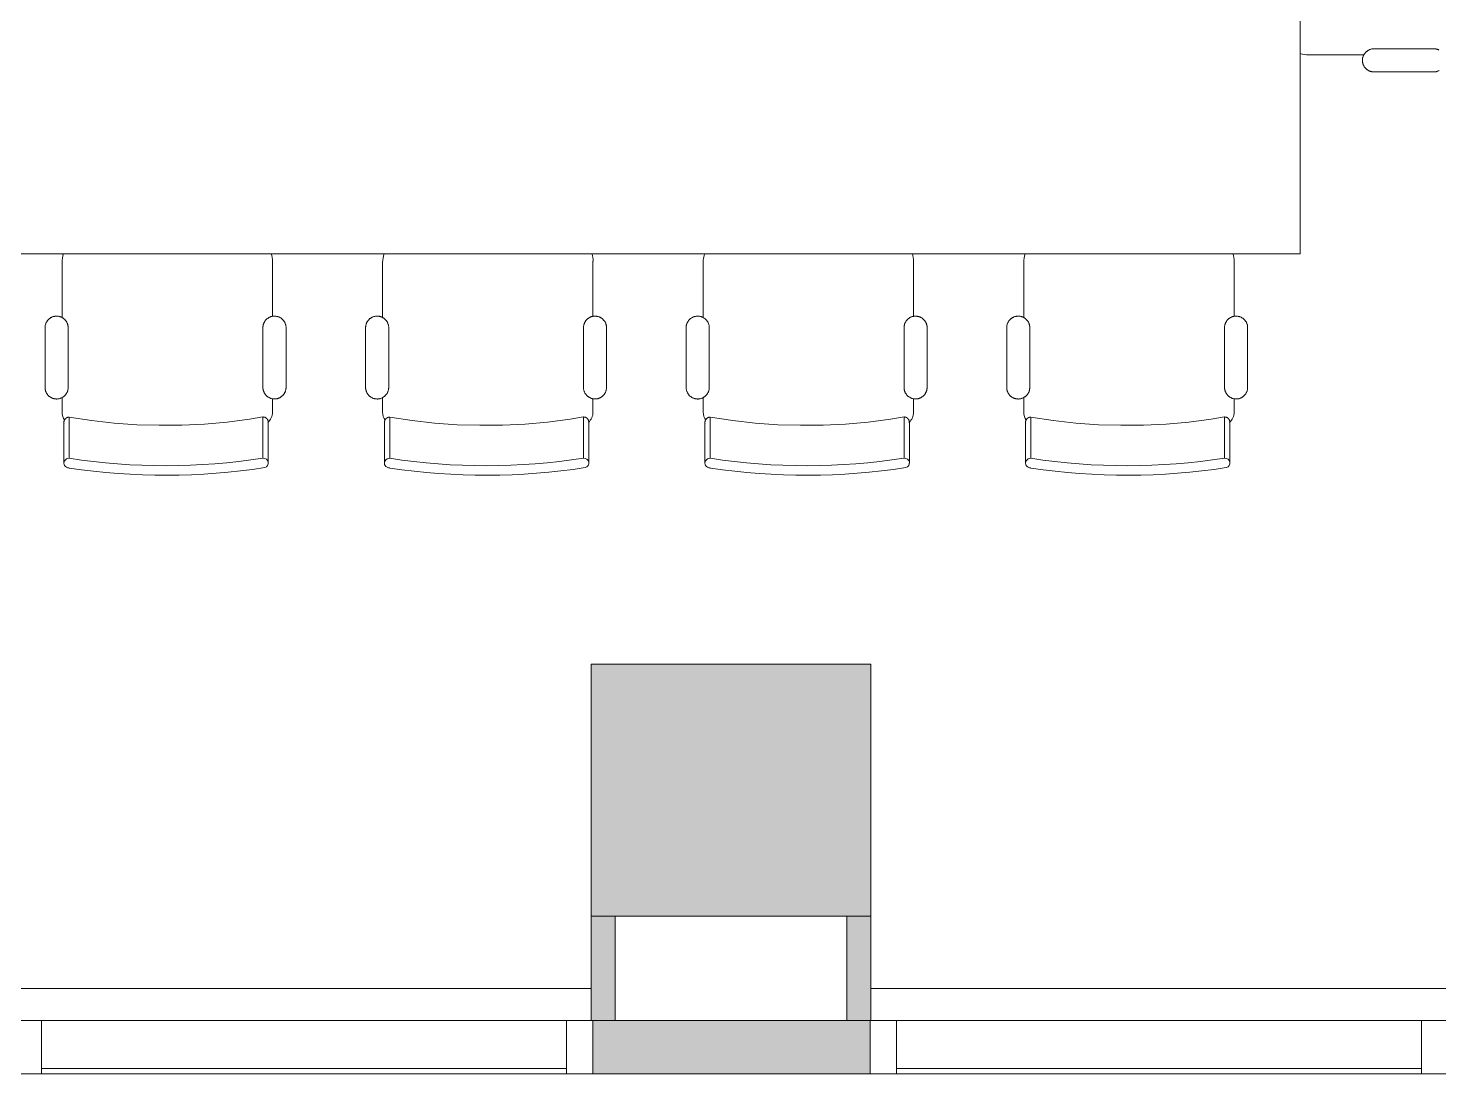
# Model space of a CAD drawing. Header units: inches. Extents: x 1 to 4333, y -575 to 1753.
# Drawn here: x 2158.6 to 2290.9, y 111.3 to 209.4 of the extents above; entities that cross this region are included whole.
import ezdxf

# ---------------------------------------------------------------- set-up
doc = ezdxf.new("R2010")
doc.units = ezdxf.units.IN
doc.header["$MEASUREMENT"] = 0
for name, color, linetype, lineweight in [('820 1st St NE_04_Clean_dwg', 8, 'Continuous', 9), ('I-FURN', 30, 'Continuous', 9), ('IRF-COLUMN', 250, 'Continuous', 9), ('IRF-COLUMN-HATCH', 250, 'Continuous', 9), ('IRF-WALL-FULL-HT', 250, 'Continuous', 9), ('IRF-WALL-FULL-HT-HATCH', 250, 'Continuous', 9), ('IRF-WINDOW', 250, 'Continuous', 9)]:
    doc.layers.add(name, color=color, linetype=linetype, lineweight=lineweight)

# ---------------------------------------------------------------- blocks, each defined once
blk = doc.blocks.new('Conf Table - Rect - Seats 16 - 18 x 4-6 - 3D - Typical-1555111-New Construction - Tel_Data_Elec Plan')
at = {"layer": 'I-FURN'}
for p, q in [((-100.91, 46.18), (-100.91, 42.32)), ((-82.74, 42.33), (-82.74, 46.19)), ((-70.83, 46.18), (-70.83, 42.32)), ((-52.65, 42.33), (-52.65, 46.19)), ((-40.74, 46.18), (-40.74, 42.32)), ((-22.57, 42.33), (-22.57, 46.19)), ((-10.66, 46.18), (-10.66, 42.32)), ((7.51, 42.33), (7.51, 46.19)), ((-101.81, 41.86), (-101.81, 40.6)), ((-82.07, 40.49), (-82.07, 41.86)), ((-71.73, 41.86), (-71.73, 40.6)), ((-51.98, 40.49), (-51.98, 41.86)), ((-41.64, 41.86), (-41.64, 40.6)), ((-21.9, 40.49), (-21.9, 41.86)), ((-11.56, 41.86), (-11.56, 40.6)), ((8.18, 40.49), (8.18, 41.86)), ((-103.08, 39.54), (-103.08, 33.93)), ((-100.91, 33.93), (-100.91, 39.54)), ((-82.63, 39.54), (-82.63, 33.93)), ((-80.47, 33.93), (-80.47, 39.54)), ((-73, 39.54), (-73, 33.93)), ((-70.83, 33.93), (-70.83, 39.54)), ((-52.55, 39.54), (-52.55, 33.93)), ((-50.38, 33.93), (-50.38, 39.54)), ((-42.91, 39.54), (-42.91, 33.93)), ((-40.75, 33.93), (-40.75, 39.54)), ((-22.47, 39.54), (-22.47, 33.93)), ((-20.3, 33.93), (-20.3, 39.54)), ((-12.83, 39.54), (-12.83, 33.93)), ((-10.67, 33.93), (-10.67, 39.54)), ((7.61, 39.54), (7.61, 33.93)), ((9.78, 33.93), (9.78, 39.54)), ((-101.81, 32.87), (-101.81, 27.7)), ((-82.07, 27.81), (-82.07, 32.99)), ((-71.73, 32.87), (-71.73, 27.7)), ((-51.98, 27.81), (-51.98, 32.99)), ((-41.64, 32.87), (-41.64, 27.7)), ((-21.9, 27.81), (-21.9, 32.99)), ((-11.56, 32.87), (-11.56, 27.7)), ((8.18, 27.81), (8.18, 32.99)), ((108, 27), (-108, 27)), ((-108, 27), (-108, -27)), ((-108, -27), (-108, 27)), ((-108, 27), (108, 27)), ((-114.93, 9.92), (-120.54, 9.92)), ((-108.81, 8.32), (-113.99, 8.32)), ((-120.54, 7.75), (-114.93, 7.75))]:
    blk.add_line(p, q, dxfattribs=at)
at = {"layer": 'I-FURN', "flags": 128}
for points in [[(-101.42, 46.64), (-101.42, 46), (-101.42, 45.42), (-101.42, 44.9), (-101.42, 44.43), (-101.42, 44.02), (-101.42, 43.67), (-101.42, 43.38), (-101.42, 43.15), (-101.42, 42.98), (-101.42, 42.87), (-101.42, 42.82), (-101.42, 42.82)], [(-82.23, 42.84), (-82.23, 42.87), (-82.23, 42.96), (-82.23, 43.11), (-82.23, 43.32), (-82.23, 43.59), (-82.23, 43.93), (-82.23, 44.32), (-82.23, 44.76), (-82.23, 45.27), (-82.23, 45.83), (-82.23, 46.45), (-82.23, 46.65)], [(-71.33, 46.64), (-71.33, 46), (-71.33, 45.42), (-71.33, 44.9), (-71.33, 44.43), (-71.33, 44.02), (-71.33, 43.67), (-71.33, 43.38), (-71.33, 43.15), (-71.33, 42.98), (-71.33, 42.87), (-71.33, 42.82), (-71.33, 42.82)], [(-52.15, 42.84), (-52.15, 42.87), (-52.15, 42.96), (-52.15, 43.11), (-52.15, 43.32), (-52.15, 43.59), (-52.15, 43.93), (-52.15, 44.32), (-52.15, 44.76), (-52.15, 45.27), (-52.15, 45.83), (-52.15, 46.45), (-52.15, 46.65)], [(-41.25, 46.64), (-41.25, 46), (-41.25, 45.42), (-41.25, 44.9), (-41.25, 44.43), (-41.25, 44.02), (-41.25, 43.67), (-41.25, 43.38), (-41.25, 43.15), (-41.25, 42.98), (-41.25, 42.87), (-41.25, 42.82), (-41.25, 42.82)], [(-22.06, 42.84), (-22.06, 42.87), (-22.06, 42.96), (-22.06, 43.11), (-22.06, 43.32), (-22.06, 43.59), (-22.06, 43.93), (-22.06, 44.32), (-22.06, 44.76), (-22.06, 45.27), (-22.06, 45.83), (-22.06, 46.45), (-22.06, 46.65)], [(-11.17, 46.64), (-11.17, 46), (-11.17, 45.42), (-11.17, 44.9), (-11.17, 44.43), (-11.17, 44.02), (-11.17, 43.67), (-11.17, 43.38), (-11.17, 43.15), (-11.17, 42.98), (-11.17, 42.87), (-11.17, 42.82), (-11.17, 42.82)], [(8.02, 42.84), (8.02, 42.87), (8.02, 42.96), (8.02, 43.11), (8.02, 43.32), (8.02, 43.59), (8.02, 43.93), (8.02, 44.32), (8.02, 44.76), (8.02, 45.27), (8.02, 45.83), (8.02, 46.45), (8.02, 46.65)], [(-101.42, 42.82), (-101.42, 42.85), (-101.42, 42.94), (-101.42, 43.02)], [(-100.91, 42.31), (-100.93, 42.31), (-100.95, 42.32), (-100.97, 42.32), (-100.99, 42.32), (-101.01, 42.32), (-101.03, 42.33), (-101.05, 42.33), (-101.07, 42.34), (-101.09, 42.35), (-101.11, 42.35), (-101.12, 42.36), (-101.14, 42.37), (-101.16, 42.38), (-101.18, 42.39), (-101.19, 42.4), (-101.21, 42.42), (-101.23, 42.43), (-101.24, 42.44), (-101.26, 42.45), (-101.27, 42.47), (-101.29, 42.48), (-101.3, 42.5), (-101.31, 42.51), (-101.32, 42.53), (-101.34, 42.55), (-101.35, 42.57), (-101.36, 42.58), (-101.36, 42.6), (-101.37, 42.62), (-101.38, 42.64), (-101.39, 42.66), (-101.39, 42.68), (-101.4, 42.7), (-101.4, 42.72), (-101.41, 42.74), (-101.41, 42.76), (-101.41, 42.78), (-101.41, 42.8), (-101.42, 42.82), (-101.42, 42.82)], [(-82.74, 42.33), (-84.84, 42.65), (-86.95, 42.89), (-89.07, 43.04), (-91.19, 43.1), (-93.31, 43.08), (-95.43, 42.98), (-97.55, 42.79), (-99.65, 42.52), (-100.91, 42.31)], [(-82.23, 42.84), (-82.23, 42.82), (-82.23, 42.8), (-82.23, 42.78), (-82.24, 42.76), (-82.24, 42.74), (-82.24, 42.72), (-82.25, 42.7), (-82.26, 42.68), (-82.26, 42.66), (-82.27, 42.64), (-82.28, 42.62), (-82.29, 42.6), (-82.3, 42.59), (-82.31, 42.57), (-82.32, 42.55), (-82.33, 42.54), (-82.34, 42.52), (-82.36, 42.5), (-82.37, 42.49), (-82.38, 42.48), (-82.4, 42.46), (-82.41, 42.45), (-82.43, 42.44), (-82.45, 42.42), (-82.46, 42.41), (-82.48, 42.4), (-82.5, 42.39), (-82.52, 42.38), (-82.54, 42.37), (-82.55, 42.37), (-82.57, 42.36), (-82.59, 42.35), (-82.61, 42.35), (-82.63, 42.34), (-82.65, 42.34), (-82.67, 42.34), (-82.69, 42.33), (-82.71, 42.33), (-82.73, 42.33), (-82.74, 42.33)], [(-82.23, 43.04), (-82.23, 42.91), (-82.23, 42.85), (-82.23, 42.84)], [(-71.33, 42.82), (-71.33, 42.85), (-71.33, 42.94), (-71.33, 43.02)], [(-70.83, 42.31), (-70.85, 42.31), (-70.87, 42.32), (-70.89, 42.32), (-70.91, 42.32), (-70.93, 42.32), (-70.95, 42.33), (-70.97, 42.33), (-70.98, 42.34), (-71, 42.35), (-71.02, 42.35), (-71.04, 42.36), (-71.06, 42.37), (-71.08, 42.38), (-71.09, 42.39), (-71.11, 42.4), (-71.13, 42.42), (-71.14, 42.43), (-71.16, 42.44), (-71.17, 42.45), (-71.19, 42.47), (-71.2, 42.48), (-71.22, 42.5), (-71.23, 42.51), (-71.24, 42.53), (-71.25, 42.55), (-71.26, 42.57), (-71.27, 42.58), (-71.28, 42.6), (-71.29, 42.62), (-71.3, 42.64), (-71.31, 42.66), (-71.31, 42.68), (-71.32, 42.7), (-71.32, 42.72), (-71.33, 42.74), (-71.33, 42.76), (-71.33, 42.78), (-71.33, 42.8), (-71.33, 42.82), (-71.33, 42.82)], [(-52.65, 42.33), (-54.75, 42.65), (-56.86, 42.89), (-58.98, 43.04), (-61.11, 43.1), (-63.23, 43.08), (-65.35, 42.98), (-67.47, 42.79), (-69.57, 42.52), (-70.83, 42.31)], [(-52.15, 42.84), (-52.15, 42.82), (-52.15, 42.8), (-52.15, 42.78), (-52.15, 42.76), (-52.16, 42.74), (-52.16, 42.72), (-52.17, 42.7), (-52.17, 42.68), (-52.18, 42.66), (-52.19, 42.64), (-52.2, 42.62), (-52.2, 42.6), (-52.21, 42.59), (-52.23, 42.57), (-52.24, 42.55), (-52.25, 42.54), (-52.26, 42.52), (-52.27, 42.5), (-52.29, 42.49), (-52.3, 42.48), (-52.32, 42.46), (-52.33, 42.45), (-52.35, 42.44), (-52.36, 42.42), (-52.38, 42.41), (-52.4, 42.4), (-52.42, 42.39), (-52.43, 42.38), (-52.45, 42.37), (-52.47, 42.37), (-52.49, 42.36), (-52.51, 42.35), (-52.53, 42.35), (-52.55, 42.34), (-52.57, 42.34), (-52.59, 42.34), (-52.61, 42.33), (-52.63, 42.33), (-52.65, 42.33), (-52.65, 42.33)], [(-52.15, 43.04), (-52.15, 42.91), (-52.15, 42.85), (-52.15, 42.84)], [(-41.25, 42.82), (-41.25, 42.85), (-41.25, 42.94), (-41.25, 43.02)], [(-40.74, 42.31), (-40.76, 42.31), (-40.78, 42.32), (-40.8, 42.32), (-40.82, 42.32), (-40.84, 42.32), (-40.86, 42.33), (-40.88, 42.33), (-40.9, 42.34), (-40.92, 42.35), (-40.94, 42.35), (-40.96, 42.36), (-40.98, 42.37), (-40.99, 42.38), (-41.01, 42.39), (-41.03, 42.4), (-41.05, 42.42), (-41.06, 42.43), (-41.08, 42.44), (-41.09, 42.45), (-41.11, 42.47), (-41.12, 42.48), (-41.13, 42.5), (-41.15, 42.51), (-41.16, 42.53), (-41.17, 42.55), (-41.18, 42.57), (-41.19, 42.58), (-41.2, 42.6), (-41.21, 42.62), (-41.22, 42.64), (-41.22, 42.66), (-41.23, 42.68), (-41.23, 42.7), (-41.24, 42.72), (-41.24, 42.74), (-41.25, 42.76), (-41.25, 42.78), (-41.25, 42.8), (-41.25, 42.82), (-41.25, 42.82)], [(-22.57, 42.33), (-24.67, 42.65), (-26.78, 42.89), (-28.9, 43.04), (-31.02, 43.1), (-33.15, 43.08), (-35.27, 42.98), (-37.38, 42.79), (-39.49, 42.52), (-40.74, 42.31)], [(-22.06, 42.84), (-22.07, 42.82), (-22.07, 42.8), (-22.07, 42.78), (-22.07, 42.76), (-22.07, 42.74), (-22.08, 42.72), (-22.08, 42.7), (-22.09, 42.68), (-22.1, 42.66), (-22.1, 42.64), (-22.11, 42.62), (-22.12, 42.6), (-22.13, 42.59), (-22.14, 42.57), (-22.15, 42.55), (-22.17, 42.54), (-22.18, 42.52), (-22.19, 42.5), (-22.2, 42.49), (-22.22, 42.48), (-22.23, 42.46), (-22.25, 42.45), (-22.26, 42.44), (-22.28, 42.42), (-22.3, 42.41), (-22.32, 42.4), (-22.33, 42.39), (-22.35, 42.38), (-22.37, 42.37), (-22.39, 42.37), (-22.41, 42.36), (-22.43, 42.35), (-22.45, 42.35), (-22.47, 42.34), (-22.49, 42.34), (-22.51, 42.34), (-22.53, 42.33), (-22.55, 42.33), (-22.57, 42.33), (-22.57, 42.33)], [(-22.06, 43.04), (-22.06, 42.91), (-22.06, 42.85), (-22.06, 42.84)], [(-11.17, 42.82), (-11.17, 42.85), (-11.17, 42.94), (-11.17, 43.02)], [(-10.66, 42.31), (-10.68, 42.31), (-10.7, 42.32), (-10.72, 42.32), (-10.74, 42.32), (-10.76, 42.32), (-10.78, 42.33), (-10.8, 42.33), (-10.82, 42.34), (-10.84, 42.35), (-10.86, 42.35), (-10.88, 42.36), (-10.89, 42.37), (-10.91, 42.38), (-10.93, 42.39), (-10.95, 42.4), (-10.96, 42.42), (-10.98, 42.43), (-10.99, 42.44), (-11.01, 42.45), (-11.02, 42.47), (-11.04, 42.48), (-11.05, 42.5), (-11.06, 42.51), (-11.08, 42.53), (-11.09, 42.55), (-11.1, 42.57), (-11.11, 42.58), (-11.12, 42.6), (-11.12, 42.62), (-11.13, 42.64), (-11.14, 42.66), (-11.15, 42.68), (-11.15, 42.7), (-11.16, 42.72), (-11.16, 42.74), (-11.16, 42.76), (-11.17, 42.78), (-11.17, 42.8), (-11.17, 42.82), (-11.17, 42.82)], [(7.51, 42.33), (5.41, 42.65), (3.3, 42.89), (1.18, 43.04), (-0.94, 43.1), (-3.06, 43.08), (-5.18, 42.98), (-7.3, 42.79), (-9.41, 42.52), (-10.66, 42.31)], [(8.02, 42.84), (8.02, 42.82), (8.02, 42.8), (8.01, 42.78), (8.01, 42.76), (8.01, 42.74), (8, 42.72), (8, 42.7), (7.99, 42.68), (7.99, 42.66), (7.98, 42.64), (7.97, 42.62), (7.96, 42.6), (7.95, 42.59), (7.94, 42.57), (7.93, 42.55), (7.92, 42.54), (7.91, 42.52), (7.89, 42.5), (7.88, 42.49), (7.86, 42.48), (7.85, 42.46), (7.83, 42.45), (7.82, 42.44), (7.8, 42.42), (7.78, 42.41), (7.77, 42.4), (7.75, 42.39), (7.73, 42.38), (7.71, 42.37), (7.69, 42.37), (7.68, 42.36), (7.66, 42.35), (7.64, 42.35), (7.62, 42.34), (7.6, 42.34), (7.58, 42.34), (7.56, 42.33), (7.54, 42.33), (7.52, 42.33), (7.51, 42.33)], [(8.02, 43.04), (8.02, 42.91), (8.02, 42.85), (8.02, 42.84)], [(-100.91, 39.54), (-100.91, 39.58), (-100.92, 39.63), (-100.92, 39.67), (-100.93, 39.71), (-100.94, 39.76), (-100.95, 39.8), (-100.96, 39.84), (-100.97, 39.88), (-100.98, 39.92), (-101, 39.96), (-101.02, 40), (-101.04, 40.04), (-101.06, 40.08), (-101.08, 40.12), (-101.1, 40.15), (-101.13, 40.19), (-101.15, 40.22), (-101.18, 40.26), (-101.21, 40.29), (-101.24, 40.32), (-101.27, 40.35), (-101.31, 40.38), (-101.34, 40.4), (-101.38, 40.43), (-101.41, 40.45), (-101.45, 40.47), (-101.49, 40.5), (-101.52, 40.52), (-101.56, 40.53), (-101.6, 40.55), (-101.64, 40.57), (-101.69, 40.58), (-101.73, 40.59), (-101.77, 40.6), (-101.81, 40.61), (-101.86, 40.61), (-101.9, 40.62), (-101.94, 40.62), (-101.98, 40.62), (-102.03, 40.62), (-102.07, 40.62), (-102.11, 40.62), (-102.16, 40.61), (-102.2, 40.6), (-102.24, 40.6), (-102.28, 40.58), (-102.33, 40.57), (-102.37, 40.56), (-102.41, 40.54), (-102.45, 40.53), (-102.49, 40.51), (-102.52, 40.49), (-102.56, 40.46), (-102.6, 40.44), (-102.63, 40.42), (-102.67, 40.39), (-102.7, 40.36), (-102.73, 40.33), (-102.76, 40.3), (-102.79, 40.27), (-102.82, 40.24), (-102.85, 40.21), (-102.88, 40.17), (-102.9, 40.14), (-102.92, 40.1), (-102.94, 40.06), (-102.96, 40.02), (-102.98, 39.98), (-103, 39.94), (-103.02, 39.9), (-103.03, 39.86), (-103.04, 39.82), (-103.05, 39.78), (-103.06, 39.74), (-103.07, 39.69), (-103.07, 39.65), (-103.08, 39.61), (-103.08, 39.56), (-103.08, 39.54)], [(-80.47, 39.54), (-80.47, 39.58), (-80.47, 39.63), (-80.47, 39.67), (-80.48, 39.71), (-80.49, 39.76), (-80.5, 39.8), (-80.51, 39.84), (-80.52, 39.88), (-80.54, 39.92), (-80.55, 39.96), (-80.57, 40), (-80.59, 40.04), (-80.61, 40.08), (-80.63, 40.12), (-80.66, 40.15), (-80.68, 40.19), (-80.71, 40.22), (-80.74, 40.26), (-80.76, 40.29), (-80.8, 40.32), (-80.83, 40.35), (-80.86, 40.38), (-80.89, 40.4), (-80.93, 40.43), (-80.96, 40.45), (-81, 40.48), (-81.04, 40.5), (-81.08, 40.52), (-81.12, 40.54), (-81.16, 40.55), (-81.2, 40.57), (-81.24, 40.58), (-81.28, 40.59), (-81.32, 40.6), (-81.37, 40.61), (-81.41, 40.62), (-81.45, 40.62), (-81.5, 40.62), (-81.54, 40.63), (-81.58, 40.63), (-81.63, 40.62), (-81.67, 40.62), (-81.71, 40.61), (-81.75, 40.61), (-81.8, 40.6), (-81.84, 40.59), (-81.88, 40.57), (-81.92, 40.56), (-81.96, 40.54), (-82, 40.53), (-82.04, 40.51), (-82.08, 40.49), (-82.12, 40.47), (-82.15, 40.44), (-82.19, 40.42), (-82.22, 40.39), (-82.26, 40.36), (-82.29, 40.34), (-82.32, 40.31), (-82.35, 40.27), (-82.38, 40.24), (-82.41, 40.21), (-82.43, 40.17), (-82.46, 40.14), (-82.48, 40.1), (-82.5, 40.06), (-82.52, 40.02), (-82.54, 39.99), (-82.56, 39.95), (-82.57, 39.9), (-82.59, 39.86), (-82.6, 39.82), (-82.61, 39.78), (-82.62, 39.74), (-82.62, 39.69), (-82.63, 39.65), (-82.63, 39.61), (-82.63, 39.56), (-82.63, 39.54)], [(-70.83, 39.54), (-70.83, 39.58), (-70.83, 39.63), (-70.84, 39.67), (-70.85, 39.71), (-70.85, 39.76), (-70.86, 39.8), (-70.87, 39.84), (-70.89, 39.88), (-70.9, 39.92), (-70.92, 39.96), (-70.93, 40), (-70.95, 40.04), (-70.97, 40.08), (-71, 40.12), (-71.02, 40.15), (-71.05, 40.19), (-71.07, 40.22), (-71.1, 40.26), (-71.13, 40.29), (-71.16, 40.32), (-71.19, 40.35), (-71.22, 40.38), (-71.26, 40.4), (-71.29, 40.43), (-71.33, 40.45), (-71.37, 40.47), (-71.4, 40.5), (-71.44, 40.52), (-71.48, 40.53), (-71.52, 40.55), (-71.56, 40.57), (-71.6, 40.58), (-71.64, 40.59), (-71.69, 40.6), (-71.73, 40.61), (-71.77, 40.61), (-71.82, 40.62), (-71.86, 40.62), (-71.9, 40.62), (-71.94, 40.62), (-71.99, 40.62), (-72.03, 40.62), (-72.07, 40.61), (-72.12, 40.6), (-72.16, 40.6), (-72.2, 40.58), (-72.24, 40.57), (-72.28, 40.56), (-72.32, 40.54), (-72.36, 40.53), (-72.4, 40.51), (-72.44, 40.49), (-72.48, 40.46), (-72.51, 40.44), (-72.55, 40.42), (-72.58, 40.39), (-72.62, 40.36), (-72.65, 40.33), (-72.68, 40.3), (-72.71, 40.27), (-72.74, 40.24), (-72.77, 40.21), (-72.79, 40.17), (-72.82, 40.14), (-72.84, 40.1), (-72.86, 40.06), (-72.88, 40.02), (-72.9, 39.98), (-72.92, 39.94), (-72.93, 39.9), (-72.95, 39.86), (-72.96, 39.82), (-72.97, 39.78), (-72.98, 39.74), (-72.98, 39.69), (-72.99, 39.65), (-72.99, 39.61), (-73, 39.56), (-73, 39.54)], [(-50.38, 39.54), (-50.38, 39.58), (-50.39, 39.63), (-50.39, 39.67), (-50.4, 39.71), (-50.41, 39.76), (-50.41, 39.8), (-50.43, 39.84), (-50.44, 39.88), (-50.45, 39.92), (-50.47, 39.96), (-50.49, 40), (-50.51, 40.04), (-50.53, 40.08), (-50.55, 40.12), (-50.57, 40.15), (-50.6, 40.19), (-50.62, 40.22), (-50.65, 40.26), (-50.68, 40.29), (-50.71, 40.32), (-50.74, 40.35), (-50.78, 40.38), (-50.81, 40.4), (-50.85, 40.43), (-50.88, 40.45), (-50.92, 40.48), (-50.96, 40.5), (-51, 40.52), (-51.03, 40.54), (-51.08, 40.55), (-51.12, 40.57), (-51.16, 40.58), (-51.2, 40.59), (-51.24, 40.6), (-51.28, 40.61), (-51.33, 40.62), (-51.37, 40.62), (-51.41, 40.62), (-51.46, 40.63), (-51.5, 40.63), (-51.54, 40.62), (-51.59, 40.62), (-51.63, 40.61), (-51.67, 40.61), (-51.71, 40.6), (-51.76, 40.59), (-51.8, 40.57), (-51.84, 40.56), (-51.88, 40.54), (-51.92, 40.53), (-51.96, 40.51), (-52, 40.49), (-52.03, 40.47), (-52.07, 40.44), (-52.11, 40.42), (-52.14, 40.39), (-52.17, 40.36), (-52.21, 40.34), (-52.24, 40.31), (-52.27, 40.27), (-52.3, 40.24), (-52.32, 40.21), (-52.35, 40.17), (-52.37, 40.14), (-52.4, 40.1), (-52.42, 40.06), (-52.44, 40.02), (-52.46, 39.99), (-52.47, 39.95), (-52.49, 39.9), (-52.5, 39.86), (-52.52, 39.82), (-52.53, 39.78), (-52.53, 39.74), (-52.54, 39.69), (-52.55, 39.65), (-52.55, 39.61), (-52.55, 39.56), (-52.55, 39.54)], [(-40.75, 39.54), (-40.75, 39.58), (-40.75, 39.63), (-40.76, 39.67), (-40.76, 39.71), (-40.77, 39.76), (-40.78, 39.8), (-40.79, 39.84), (-40.8, 39.88), (-40.82, 39.92), (-40.83, 39.96), (-40.85, 40), (-40.87, 40.04), (-40.89, 40.08), (-40.91, 40.12), (-40.94, 40.15), (-40.96, 40.19), (-40.99, 40.22), (-41.02, 40.26), (-41.05, 40.29), (-41.08, 40.32), (-41.11, 40.35), (-41.14, 40.38), (-41.18, 40.4), (-41.21, 40.43), (-41.25, 40.45), (-41.28, 40.47), (-41.32, 40.5), (-41.36, 40.52), (-41.4, 40.53), (-41.44, 40.55), (-41.48, 40.57), (-41.52, 40.58), (-41.56, 40.59), (-41.6, 40.6), (-41.65, 40.61), (-41.69, 40.61), (-41.73, 40.62), (-41.78, 40.62), (-41.82, 40.62), (-41.86, 40.62), (-41.91, 40.62), (-41.95, 40.62), (-41.99, 40.61), (-42.03, 40.6), (-42.08, 40.6), (-42.12, 40.58), (-42.16, 40.57), (-42.2, 40.56), (-42.24, 40.54), (-42.28, 40.53), (-42.32, 40.51), (-42.36, 40.49), (-42.4, 40.46), (-42.43, 40.44), (-42.47, 40.42), (-42.5, 40.39), (-42.54, 40.36), (-42.57, 40.33), (-42.6, 40.3), (-42.63, 40.27), (-42.66, 40.24), (-42.68, 40.21), (-42.71, 40.17), (-42.73, 40.14), (-42.76, 40.1), (-42.78, 40.06), (-42.8, 40.02), (-42.82, 39.98), (-42.83, 39.94), (-42.85, 39.9), (-42.86, 39.86), (-42.88, 39.82), (-42.89, 39.78), (-42.89, 39.74), (-42.9, 39.69), (-42.91, 39.65), (-42.91, 39.61), (-42.91, 39.56), (-42.91, 39.54)], [(-20.3, 39.54), (-20.3, 39.58), (-20.3, 39.63), (-20.31, 39.67), (-20.31, 39.71), (-20.32, 39.76), (-20.33, 39.8), (-20.34, 39.84), (-20.36, 39.88), (-20.37, 39.92), (-20.39, 39.96), (-20.4, 40), (-20.42, 40.04), (-20.44, 40.08), (-20.47, 40.12), (-20.49, 40.15), (-20.52, 40.19), (-20.54, 40.22), (-20.57, 40.26), (-20.6, 40.29), (-20.63, 40.32), (-20.66, 40.35), (-20.69, 40.38), (-20.73, 40.4), (-20.76, 40.43), (-20.8, 40.45), (-20.84, 40.48), (-20.87, 40.5), (-20.91, 40.52), (-20.95, 40.54), (-20.99, 40.55), (-21.03, 40.57), (-21.07, 40.58), (-21.12, 40.59), (-21.16, 40.6), (-21.2, 40.61), (-21.24, 40.62), (-21.29, 40.62), (-21.33, 40.62), (-21.37, 40.63), (-21.42, 40.63), (-21.46, 40.62), (-21.5, 40.62), (-21.55, 40.61), (-21.59, 40.61), (-21.63, 40.6), (-21.67, 40.59), (-21.71, 40.57), (-21.76, 40.56), (-21.8, 40.54), (-21.84, 40.53), (-21.88, 40.51), (-21.91, 40.49), (-21.95, 40.47), (-21.99, 40.44), (-22.02, 40.42), (-22.06, 40.39), (-22.09, 40.36), (-22.12, 40.34), (-22.15, 40.31), (-22.18, 40.27), (-22.21, 40.24), (-22.24, 40.21), (-22.27, 40.17), (-22.29, 40.14), (-22.31, 40.1), (-22.34, 40.06), (-22.36, 40.02), (-22.37, 39.99), (-22.39, 39.95), (-22.41, 39.9), (-22.42, 39.86), (-22.43, 39.82), (-22.44, 39.78), (-22.45, 39.74), (-22.46, 39.69), (-22.46, 39.65), (-22.47, 39.61), (-22.47, 39.56), (-22.47, 39.54)], [(-10.67, 39.54), (-10.67, 39.58), (-10.67, 39.63), (-10.67, 39.67), (-10.68, 39.71), (-10.69, 39.76), (-10.7, 39.8), (-10.71, 39.84), (-10.72, 39.88), (-10.74, 39.92), (-10.75, 39.96), (-10.77, 40), (-10.79, 40.04), (-10.81, 40.08), (-10.83, 40.12), (-10.85, 40.15), (-10.88, 40.19), (-10.91, 40.22), (-10.93, 40.26), (-10.96, 40.29), (-10.99, 40.32), (-11.03, 40.35), (-11.06, 40.38), (-11.09, 40.4), (-11.13, 40.43), (-11.16, 40.45), (-11.2, 40.47), (-11.24, 40.5), (-11.28, 40.52), (-11.32, 40.53), (-11.36, 40.55), (-11.4, 40.57), (-11.44, 40.58), (-11.48, 40.59), (-11.52, 40.6), (-11.56, 40.61), (-11.61, 40.61), (-11.65, 40.62), (-11.69, 40.62), (-11.74, 40.62), (-11.78, 40.62), (-11.82, 40.62), (-11.87, 40.62), (-11.91, 40.61), (-11.95, 40.6), (-11.99, 40.6), (-12.04, 40.58), (-12.08, 40.57), (-12.12, 40.56), (-12.16, 40.54), (-12.2, 40.53), (-12.24, 40.51), (-12.28, 40.49), (-12.31, 40.46), (-12.35, 40.44), (-12.38, 40.42), (-12.42, 40.39), (-12.45, 40.36), (-12.48, 40.33), (-12.52, 40.3), (-12.55, 40.27), (-12.57, 40.24), (-12.6, 40.21), (-12.63, 40.17), (-12.65, 40.14), (-12.68, 40.1), (-12.7, 40.06), (-12.72, 40.02), (-12.74, 39.98), (-12.75, 39.94), (-12.77, 39.9), (-12.78, 39.86), (-12.79, 39.82), (-12.8, 39.78), (-12.81, 39.74), (-12.82, 39.69), (-12.82, 39.65), (-12.83, 39.61), (-12.83, 39.56), (-12.83, 39.54)], [(9.78, 39.54), (9.78, 39.58), (9.78, 39.63), (9.77, 39.67), (9.77, 39.71), (9.76, 39.76), (9.75, 39.8), (9.74, 39.84), (9.73, 39.88), (9.71, 39.92), (9.7, 39.96), (9.68, 40), (9.66, 40.04), (9.64, 40.08), (9.62, 40.12), (9.59, 40.15), (9.57, 40.19), (9.54, 40.22), (9.51, 40.26), (9.48, 40.29), (9.45, 40.32), (9.42, 40.35), (9.39, 40.38), (9.35, 40.4), (9.32, 40.43), (9.28, 40.45), (9.25, 40.48), (9.21, 40.5), (9.17, 40.52), (9.13, 40.54), (9.09, 40.55), (9.05, 40.57), (9.01, 40.58), (8.97, 40.59), (8.92, 40.6), (8.88, 40.61), (8.84, 40.62), (8.8, 40.62), (8.75, 40.62), (8.71, 40.63), (8.67, 40.63), (8.62, 40.62), (8.58, 40.62), (8.54, 40.61), (8.49, 40.61), (8.45, 40.6), (8.41, 40.59), (8.37, 40.57), (8.33, 40.56), (8.29, 40.54), (8.25, 40.53), (8.21, 40.51), (8.17, 40.49), (8.13, 40.47), (8.1, 40.44), (8.06, 40.42), (8.03, 40.39), (7.99, 40.36), (7.96, 40.34), (7.93, 40.31), (7.9, 40.27), (7.87, 40.24), (7.84, 40.21), (7.82, 40.17), (7.79, 40.14), (7.77, 40.1), (7.75, 40.06), (7.73, 40.02), (7.71, 39.99), (7.69, 39.95), (7.68, 39.9), (7.66, 39.86), (7.65, 39.82), (7.64, 39.78), (7.63, 39.74), (7.62, 39.69), (7.62, 39.65), (7.62, 39.61), (7.61, 39.56), (7.61, 39.54)], [(-103.08, 33.93), (-103.08, 33.89), (-103.07, 33.85), (-103.07, 33.8), (-103.06, 33.76), (-103.06, 33.72), (-103.05, 33.68), (-103.04, 33.63), (-103.02, 33.59), (-103.01, 33.55), (-102.99, 33.51), (-102.98, 33.47), (-102.96, 33.43), (-102.94, 33.4), (-102.91, 33.36), (-102.89, 33.32), (-102.86, 33.29), (-102.84, 33.25), (-102.81, 33.22), (-102.78, 33.19), (-102.75, 33.16), (-102.72, 33.13), (-102.69, 33.1), (-102.65, 33.07), (-102.62, 33.05), (-102.58, 33.02), (-102.54, 33), (-102.51, 32.98), (-102.47, 32.96), (-102.43, 32.94), (-102.39, 32.92), (-102.35, 32.91), (-102.31, 32.9), (-102.26, 32.89), (-102.22, 32.88), (-102.18, 32.87), (-102.14, 32.86), (-102.09, 32.86), (-102.05, 32.85), (-102.01, 32.85), (-101.96, 32.85), (-101.92, 32.85), (-101.88, 32.86), (-101.84, 32.86), (-101.79, 32.87), (-101.75, 32.88), (-101.71, 32.89), (-101.67, 32.9), (-101.63, 32.92), (-101.59, 32.93), (-101.55, 32.95), (-101.51, 32.97), (-101.47, 32.99), (-101.43, 33.01), (-101.39, 33.03), (-101.36, 33.06), (-101.32, 33.08), (-101.29, 33.11), (-101.26, 33.14), (-101.23, 33.17), (-101.2, 33.2), (-101.17, 33.23), (-101.14, 33.27), (-101.12, 33.3), (-101.09, 33.34), (-101.07, 33.38), (-101.05, 33.41), (-101.03, 33.45), (-101.01, 33.49), (-100.99, 33.53), (-100.98, 33.57), (-100.96, 33.61), (-100.95, 33.65), (-100.94, 33.7), (-100.93, 33.74), (-100.92, 33.78), (-100.92, 33.82), (-100.92, 33.87), (-100.91, 33.91), (-100.91, 33.93)], [(-82.63, 33.93), (-82.63, 33.89), (-82.63, 33.85), (-82.63, 33.8), (-82.62, 33.76), (-82.61, 33.72), (-82.6, 33.68), (-82.59, 33.63), (-82.58, 33.59), (-82.57, 33.55), (-82.55, 33.51), (-82.53, 33.47), (-82.51, 33.43), (-82.49, 33.39), (-82.47, 33.36), (-82.45, 33.32), (-82.42, 33.29), (-82.39, 33.25), (-82.37, 33.22), (-82.34, 33.19), (-82.31, 33.16), (-82.27, 33.13), (-82.24, 33.1), (-82.21, 33.07), (-82.17, 33.05), (-82.14, 33.02), (-82.1, 33), (-82.06, 32.98), (-82.02, 32.96), (-81.98, 32.94), (-81.94, 32.92), (-81.9, 32.91), (-81.86, 32.89), (-81.82, 32.88), (-81.78, 32.87), (-81.73, 32.86), (-81.69, 32.86), (-81.65, 32.85), (-81.61, 32.85), (-81.56, 32.85), (-81.52, 32.85), (-81.48, 32.85), (-81.43, 32.86), (-81.39, 32.86), (-81.35, 32.87), (-81.3, 32.88), (-81.26, 32.89), (-81.22, 32.9), (-81.18, 32.91), (-81.14, 32.93), (-81.1, 32.95), (-81.06, 32.97), (-81.02, 32.99), (-80.98, 33.01), (-80.95, 33.03), (-80.91, 33.06), (-80.88, 33.08), (-80.84, 33.11), (-80.81, 33.14), (-80.78, 33.17), (-80.75, 33.2), (-80.72, 33.23), (-80.7, 33.27), (-80.67, 33.3), (-80.64, 33.34), (-80.62, 33.37), (-80.6, 33.41), (-80.58, 33.45), (-80.56, 33.49), (-80.54, 33.53), (-80.53, 33.57), (-80.52, 33.61), (-80.5, 33.65), (-80.49, 33.7), (-80.48, 33.74), (-80.48, 33.78), (-80.47, 33.82), (-80.47, 33.87), (-80.47, 33.91), (-80.47, 33.93)], [(-73, 33.93), (-72.99, 33.89), (-72.99, 33.85), (-72.99, 33.8), (-72.98, 33.76), (-72.97, 33.72), (-72.96, 33.68), (-72.95, 33.63), (-72.94, 33.59), (-72.93, 33.55), (-72.91, 33.51), (-72.89, 33.47), (-72.87, 33.43), (-72.85, 33.4), (-72.83, 33.36), (-72.81, 33.32), (-72.78, 33.29), (-72.75, 33.25), (-72.73, 33.22), (-72.7, 33.19), (-72.67, 33.16), (-72.64, 33.13), (-72.6, 33.1), (-72.57, 33.07), (-72.53, 33.05), (-72.5, 33.02), (-72.46, 33), (-72.42, 32.98), (-72.38, 32.96), (-72.35, 32.94), (-72.31, 32.92), (-72.26, 32.91), (-72.22, 32.9), (-72.18, 32.89), (-72.14, 32.88), (-72.1, 32.87), (-72.05, 32.86), (-72.01, 32.86), (-71.97, 32.85), (-71.93, 32.85), (-71.88, 32.85), (-71.84, 32.85), (-71.8, 32.86), (-71.75, 32.86), (-71.71, 32.87), (-71.67, 32.88), (-71.63, 32.89), (-71.58, 32.9), (-71.54, 32.92), (-71.5, 32.93), (-71.46, 32.95), (-71.42, 32.97), (-71.39, 32.99), (-71.35, 33.01), (-71.31, 33.03), (-71.28, 33.06), (-71.24, 33.08), (-71.21, 33.11), (-71.18, 33.14), (-71.15, 33.17), (-71.12, 33.2), (-71.09, 33.23), (-71.06, 33.27), (-71.03, 33.3), (-71.01, 33.34), (-70.99, 33.38), (-70.96, 33.41), (-70.94, 33.45), (-70.93, 33.49), (-70.91, 33.53), (-70.89, 33.57), (-70.88, 33.61), (-70.87, 33.65), (-70.86, 33.7), (-70.85, 33.74), (-70.84, 33.78), (-70.84, 33.82), (-70.83, 33.87), (-70.83, 33.91), (-70.83, 33.93)], [(-52.55, 33.93), (-52.55, 33.89), (-52.55, 33.85), (-52.54, 33.8), (-52.54, 33.76), (-52.53, 33.72), (-52.52, 33.68), (-52.51, 33.63), (-52.5, 33.59), (-52.48, 33.55), (-52.47, 33.51), (-52.45, 33.47), (-52.43, 33.43), (-52.41, 33.39), (-52.39, 33.36), (-52.36, 33.32), (-52.34, 33.29), (-52.31, 33.25), (-52.28, 33.22), (-52.25, 33.19), (-52.22, 33.16), (-52.19, 33.13), (-52.16, 33.1), (-52.12, 33.07), (-52.09, 33.05), (-52.05, 33.02), (-52.02, 33), (-51.98, 32.98), (-51.94, 32.96), (-51.9, 32.94), (-51.86, 32.92), (-51.82, 32.91), (-51.78, 32.89), (-51.74, 32.88), (-51.69, 32.87), (-51.65, 32.86), (-51.61, 32.86), (-51.57, 32.85), (-51.52, 32.85), (-51.48, 32.85), (-51.44, 32.85), (-51.39, 32.85), (-51.35, 32.86), (-51.31, 32.86), (-51.26, 32.87), (-51.22, 32.88), (-51.18, 32.89), (-51.14, 32.9), (-51.1, 32.91), (-51.06, 32.93), (-51.02, 32.95), (-50.98, 32.97), (-50.94, 32.99), (-50.9, 33.01), (-50.87, 33.03), (-50.83, 33.06), (-50.8, 33.08), (-50.76, 33.11), (-50.73, 33.14), (-50.7, 33.17), (-50.67, 33.2), (-50.64, 33.23), (-50.61, 33.27), (-50.59, 33.3), (-50.56, 33.34), (-50.54, 33.37), (-50.52, 33.41), (-50.5, 33.45), (-50.48, 33.49), (-50.46, 33.53), (-50.45, 33.57), (-50.43, 33.61), (-50.42, 33.65), (-50.41, 33.7), (-50.4, 33.74), (-50.39, 33.78), (-50.39, 33.82), (-50.39, 33.87), (-50.38, 33.91), (-50.38, 33.93)], [(-42.91, 33.93), (-42.91, 33.89), (-42.91, 33.85), (-42.9, 33.8), (-42.9, 33.76), (-42.89, 33.72), (-42.88, 33.68), (-42.87, 33.63), (-42.86, 33.59), (-42.84, 33.55), (-42.83, 33.51), (-42.81, 33.47), (-42.79, 33.43), (-42.77, 33.4), (-42.75, 33.36), (-42.72, 33.32), (-42.7, 33.29), (-42.67, 33.25), (-42.64, 33.22), (-42.61, 33.19), (-42.58, 33.16), (-42.55, 33.13), (-42.52, 33.1), (-42.49, 33.07), (-42.45, 33.05), (-42.42, 33.02), (-42.38, 33), (-42.34, 32.98), (-42.3, 32.96), (-42.26, 32.94), (-42.22, 32.92), (-42.18, 32.91), (-42.14, 32.9), (-42.1, 32.89), (-42.06, 32.88), (-42.01, 32.87), (-41.97, 32.86), (-41.93, 32.86), (-41.89, 32.85), (-41.84, 32.85), (-41.8, 32.85), (-41.76, 32.85), (-41.71, 32.86), (-41.67, 32.86), (-41.63, 32.87), (-41.58, 32.88), (-41.54, 32.89), (-41.5, 32.9), (-41.46, 32.92), (-41.42, 32.93), (-41.38, 32.95), (-41.34, 32.97), (-41.3, 32.99), (-41.27, 33.01), (-41.23, 33.03), (-41.19, 33.06), (-41.16, 33.08), (-41.13, 33.11), (-41.09, 33.14), (-41.06, 33.17), (-41.03, 33.2), (-41, 33.23), (-40.98, 33.27), (-40.95, 33.3), (-40.93, 33.34), (-40.9, 33.38), (-40.88, 33.41), (-40.86, 33.45), (-40.84, 33.49), (-40.83, 33.53), (-40.81, 33.57), (-40.8, 33.61), (-40.79, 33.65), (-40.77, 33.7), (-40.77, 33.74), (-40.76, 33.78), (-40.75, 33.82), (-40.75, 33.87), (-40.75, 33.91), (-40.75, 33.93)], [(-22.47, 33.93), (-22.47, 33.89), (-22.47, 33.85), (-22.46, 33.8), (-22.46, 33.76), (-22.45, 33.72), (-22.44, 33.68), (-22.43, 33.63), (-22.41, 33.59), (-22.4, 33.55), (-22.38, 33.51), (-22.37, 33.47), (-22.35, 33.43), (-22.33, 33.39), (-22.3, 33.36), (-22.28, 33.32), (-22.25, 33.29), (-22.23, 33.25), (-22.2, 33.22), (-22.17, 33.19), (-22.14, 33.16), (-22.11, 33.13), (-22.08, 33.1), (-22.04, 33.07), (-22.01, 33.05), (-21.97, 33.02), (-21.93, 33), (-21.9, 32.98), (-21.86, 32.96), (-21.82, 32.94), (-21.78, 32.92), (-21.74, 32.91), (-21.7, 32.89), (-21.65, 32.88), (-21.61, 32.87), (-21.57, 32.86), (-21.53, 32.86), (-21.48, 32.85), (-21.44, 32.85), (-21.4, 32.85), (-21.35, 32.85), (-21.31, 32.85), (-21.27, 32.86), (-21.22, 32.86), (-21.18, 32.87), (-21.14, 32.88), (-21.1, 32.89), (-21.06, 32.9), (-21.01, 32.91), (-20.97, 32.93), (-20.93, 32.95), (-20.89, 32.97), (-20.86, 32.99), (-20.82, 33.01), (-20.78, 33.03), (-20.75, 33.06), (-20.71, 33.08), (-20.68, 33.11), (-20.65, 33.14), (-20.62, 33.17), (-20.59, 33.2), (-20.56, 33.23), (-20.53, 33.27), (-20.5, 33.3), (-20.48, 33.34), (-20.46, 33.37), (-20.43, 33.41), (-20.41, 33.45), (-20.4, 33.49), (-20.38, 33.53), (-20.36, 33.57), (-20.35, 33.61), (-20.34, 33.65), (-20.33, 33.7), (-20.32, 33.74), (-20.31, 33.78), (-20.31, 33.82), (-20.3, 33.87), (-20.3, 33.91), (-20.3, 33.93)], [(-12.83, 33.93), (-12.83, 33.89), (-12.83, 33.85), (-12.82, 33.8), (-12.82, 33.76), (-12.81, 33.72), (-12.8, 33.68), (-12.79, 33.63), (-12.77, 33.59), (-12.76, 33.55), (-12.74, 33.51), (-12.73, 33.47), (-12.71, 33.43), (-12.69, 33.4), (-12.66, 33.36), (-12.64, 33.32), (-12.62, 33.29), (-12.59, 33.25), (-12.56, 33.22), (-12.53, 33.19), (-12.5, 33.16), (-12.47, 33.13), (-12.44, 33.1), (-12.4, 33.07), (-12.37, 33.05), (-12.33, 33.02), (-12.3, 33), (-12.26, 32.98), (-12.22, 32.96), (-12.18, 32.94), (-12.14, 32.92), (-12.1, 32.91), (-12.06, 32.9), (-12.02, 32.89), (-11.97, 32.88), (-11.93, 32.87), (-11.89, 32.86), (-11.85, 32.86), (-11.8, 32.85), (-11.76, 32.85), (-11.72, 32.85), (-11.67, 32.85), (-11.63, 32.86), (-11.59, 32.86), (-11.54, 32.87), (-11.5, 32.88), (-11.46, 32.89), (-11.42, 32.9), (-11.38, 32.92), (-11.34, 32.93), (-11.3, 32.95), (-11.26, 32.97), (-11.22, 32.99), (-11.18, 33.01), (-11.15, 33.03), (-11.11, 33.06), (-11.08, 33.08), (-11.04, 33.11), (-11.01, 33.14), (-10.98, 33.17), (-10.95, 33.2), (-10.92, 33.23), (-10.89, 33.27), (-10.87, 33.3), (-10.84, 33.34), (-10.82, 33.38), (-10.8, 33.41), (-10.78, 33.45), (-10.76, 33.49), (-10.74, 33.53), (-10.73, 33.57), (-10.71, 33.61), (-10.7, 33.65), (-10.69, 33.7), (-10.68, 33.74), (-10.68, 33.78), (-10.67, 33.82), (-10.67, 33.87), (-10.67, 33.91), (-10.67, 33.93)], [(7.61, 33.93), (7.61, 33.89), (7.62, 33.85), (7.62, 33.8), (7.63, 33.76), (7.64, 33.72), (7.64, 33.68), (7.66, 33.63), (7.67, 33.59), (7.68, 33.55), (7.7, 33.51), (7.72, 33.47), (7.74, 33.43), (7.76, 33.39), (7.78, 33.36), (7.8, 33.32), (7.83, 33.29), (7.85, 33.25), (7.88, 33.22), (7.91, 33.19), (7.94, 33.16), (7.97, 33.13), (8.01, 33.1), (8.04, 33.07), (8.08, 33.05), (8.11, 33.02), (8.15, 33), (8.19, 32.98), (8.23, 32.96), (8.26, 32.94), (8.3, 32.92), (8.35, 32.91), (8.39, 32.89), (8.43, 32.88), (8.47, 32.87), (8.51, 32.86), (8.56, 32.86), (8.6, 32.85), (8.64, 32.85), (8.69, 32.85), (8.73, 32.85), (8.77, 32.85), (8.82, 32.86), (8.86, 32.86), (8.9, 32.87), (8.94, 32.88), (8.99, 32.89), (9.03, 32.9), (9.07, 32.91), (9.11, 32.93), (9.15, 32.95), (9.19, 32.97), (9.23, 32.99), (9.26, 33.01), (9.3, 33.03), (9.34, 33.06), (9.37, 33.08), (9.4, 33.11), (9.44, 33.14), (9.47, 33.17), (9.5, 33.2), (9.53, 33.23), (9.55, 33.27), (9.58, 33.3), (9.6, 33.34), (9.63, 33.37), (9.65, 33.41), (9.67, 33.45), (9.69, 33.49), (9.7, 33.53), (9.72, 33.57), (9.73, 33.61), (9.74, 33.65), (9.76, 33.7), (9.76, 33.74), (9.77, 33.78), (9.78, 33.82), (9.78, 33.87), (9.78, 33.91), (9.78, 33.93)], [(-120.54, 9.92), (-120.58, 9.92), (-120.63, 9.92), (-120.67, 9.91), (-120.71, 9.91), (-120.76, 9.9), (-120.8, 9.89), (-120.84, 9.88), (-120.88, 9.87), (-120.92, 9.85), (-120.96, 9.83), (-121, 9.82), (-121.04, 9.8)], [(-121.02, 7.87), (-120.99, 7.85), (-120.95, 7.83), (-120.9, 7.81), (-120.86, 7.8), (-120.82, 7.79), (-120.78, 7.78), (-120.74, 7.77), (-120.69, 7.76), (-120.65, 7.76), (-120.61, 7.75), (-120.56, 7.75), (-120.54, 7.75)], [(-114.93, 7.75), (-114.89, 7.75), (-114.85, 7.76), (-114.8, 7.76), (-114.76, 7.77), (-114.72, 7.77), (-114.68, 7.78), (-114.63, 7.79), (-114.59, 7.81), (-114.55, 7.82), (-114.51, 7.84), (-114.47, 7.86), (-114.43, 7.87), (-114.39, 7.9), (-114.36, 7.92), (-114.32, 7.94), (-114.29, 7.97), (-114.25, 7.99), (-114.22, 8.02), (-114.19, 8.05), (-114.16, 8.08), (-114.13, 8.11), (-114.1, 8.15), (-114.07, 8.18), (-114.05, 8.21), (-114.02, 8.25), (-114, 8.29), (-113.98, 8.33), (-113.96, 8.36), (-113.94, 8.4), (-113.92, 8.44), (-113.91, 8.48), (-113.89, 8.53), (-113.88, 8.57), (-113.87, 8.61), (-113.86, 8.65), (-113.86, 8.7), (-113.85, 8.74), (-113.85, 8.78), (-113.85, 8.82), (-113.85, 8.87), (-113.85, 8.91), (-113.86, 8.95), (-113.86, 9), (-113.87, 9.04), (-113.88, 9.08), (-113.89, 9.12), (-113.9, 9.17), (-113.91, 9.21), (-113.93, 9.25), (-113.95, 9.29), (-113.97, 9.33), (-113.99, 9.36), (-114.01, 9.4), (-114.03, 9.44), (-114.06, 9.47), (-114.08, 9.51), (-114.11, 9.54), (-114.14, 9.57), (-114.17, 9.61), (-114.2, 9.64), (-114.23, 9.66), (-114.27, 9.69), (-114.3, 9.72), (-114.34, 9.74), (-114.37, 9.77), (-114.41, 9.79), (-114.45, 9.81), (-114.49, 9.83), (-114.53, 9.84), (-114.57, 9.86), (-114.61, 9.87), (-114.65, 9.88), (-114.7, 9.89), (-114.74, 9.9), (-114.78, 9.91), (-114.82, 9.91), (-114.87, 9.92), (-114.91, 9.92), (-114.93, 9.92)]]:
    blk.add_lwpolyline(points, dxfattribs=at)
at = {"layer": 'I-FURN'}
for centre, radius, start, end in [((-100.49, 41.86), 1.32, 132.1873, 180), ((-83.38, 41.86), 1.32, 360, 35.7227), ((-70.41, 41.86), 1.32, 132.1873, 180), ((-53.3, 41.86), 1.32, 360, 35.7227), ((-40.32, 41.86), 1.32, 132.1873, 180), ((-23.22, 41.86), 1.32, 360, 35.7227), ((-10.24, 41.86), 1.32, 132.1873, 180), ((6.86, 41.86), 1.32, 360, 35.7227), ((-84.49, 27.81), 2.42, 340.3918, 360), ((-54.4, 27.81), 2.42, 340.3918, 360), ((-24.32, 27.81), 2.42, 340.3918, 360), ((5.76, 27.81), 2.42, 340.3918, 360), ((-99.51, 27.7), 2.3, 180, 197.714), ((-69.43, 27.7), 2.3, 180, 197.714), ((-39.35, 27.7), 2.3, 180, 197.714), ((-9.26, 27.7), 2.3, 180, 197.714), ((-108.81, 5.9), 2.42, 70.3918, 90)]:
    blk.add_arc(centre, radius, start, end, dxfattribs=at)
for centre, major_axis, ratio, start_param, end_param in [((-91.77, -0.86), (54.09, 0), 0.899459, 1.402966, 1.74368), ((-61.69, -0.86), (54.09, 0), 0.899459, 1.402966, 1.74368), ((-31.61, -0.86), (54.09, 0), 0.899459, 1.402966, 1.74368), ((-1.53, -0.86), (54.09, 0), 0.899459, 1.402966, 1.74368), ((-100.91, 46.64), (0.507, 0), 0.899459, 1.913366, 4.712389), ((-91.77, -0.86), (53.09, 0), 0.899459, 1.399774, 1.74371), ((-82.74, 46.65), (0.507, 0), 0.899459, 4.712389, 7.853982), ((-70.83, 46.64), (0.507, 0), 0.899459, 1.913366, 4.712389), ((-61.69, -0.86), (53.09, 0), 0.899459, 1.399774, 1.74371), ((-52.65, 46.65), (-0.507, 0), 0.899459, 1.570796, 4.712389), ((-40.74, 46.64), (0.507, 0), 0.899459, 1.913366, 4.712389), ((-31.61, -0.86), (53.09, 0), 0.899459, 1.399774, 1.74371), ((-22.57, 46.65), (-0.507, 0), 0.899459, 1.570796, 4.712389), ((-10.66, 46.64), (0.507, 0), 0.899459, 1.913366, 4.712389), ((-1.53, -0.86), (53.09, 0), 0.899459, 1.399774, 1.74371), ((7.51, 46.65), (-0.507, 0), 0.899459, 1.570796, 4.712389), ((-100.91, 43.02), (0.507, 0), 0.99468, 2.996027, 3.185649), ((-82.74, 43.04), (-0.507, 0), 0.99468, 2.879793, 3.141593), ((-70.83, 43.02), (0.507, 0), 0.99468, 2.996027, 3.185649), ((-52.65, 43.04), (-0.507, 0), 0.99468, 2.879793, 3.141593), ((-40.74, 43.02), (0.507, 0), 0.99468, 2.996027, 3.185649), ((-22.57, 43.04), (0.507, 0), 0.99468, 6.021386, 6.283185), ((-10.66, 43.02), (0.507, 0), 0.99468, 2.996027, 3.185649), ((7.51, 43.04), (0.507, 0), 0.99468, 6.021386, 6.283185)]:
    blk.add_ellipse(centre, major_axis=major_axis, ratio=ratio, start_param=start_param, end_param=end_param, dxfattribs=at)
blk = doc.blocks.new('820 1st St NE_04_Clean_dwg-2391440-New Construction - Tel_Data_Elec Plan')
at = {"layer": 'IRF-COLUMN-HATCH'}
blk.add_hatch(color=256, dxfattribs=at).paths.add_polyline_path([(111.16, 126.07), (137.38, 126.07), (137.38, 149.72), (111.16, 149.72)], flags=0)
at = {"layer": 'IRF-WALL-FULL-HT-HATCH'}
h = blk.add_hatch(color=256, dxfattribs=at)
h.paths.add_polyline_path([(111.16, 116.26), (113.41, 116.26), (113.41, 126.07), (111.16, 126.07), (111.16, 121.82)], flags=0)
h.paths.add_polyline_path([(137.38, 116.26), (137.38, 126.07), (135.13, 126.07), (135.13, 116.26), (137.32, 116.26)], flags=0)
blk.add_hatch(color=256, dxfattribs=at).paths.add_polyline_path([(137.32, 111.26), (137.32, 116.26), (111.32, 116.26), (111.32, 111.26), (135.13, 111.26)], flags=0)
at = {"layer": 'IRF-COLUMN', "flags": 128}
blk.add_lwpolyline([(111.16, 149.72), (111.16, 126.07), (137.38, 126.07), (137.38, 149.72)], close=True, dxfattribs=at)
at = {"layer": 'IRF-WALL-FULL-HT'}
for p, q in [((122.27, 149.72), (126.27, 149.72)), ((113.41, 116.26), (113.41, 126.07)), ((135.13, 126.07), (135.13, 116.26))]:
    blk.add_line(p, q, dxfattribs=at)
at = {"layer": 'IRF-WALL-FULL-HT', "flags": 128}
for points in [[(111.16, 126.07), (111.16, 116.26), (137.38, 116.26), (137.38, 126.07)], [(111.32, 116.26), (111.32, 111.26), (137.32, 111.26), (137.32, 116.26)]]:
    blk.add_lwpolyline(points, dxfattribs=at)
at = {"layer": 'IRF-WINDOW'}
for p, q in [((-102.62, 119.26), (111.16, 119.26)), ((137.38, 119.26), (242.49, 119.26)), ((108.82, 111.76), (59.57, 111.76)), ((189.07, 111.76), (139.82, 111.76)), ((139.82, 111.26), (189.07, 111.26))]:
    blk.add_line(p, q, dxfattribs=at)
at = {"layer": 'IRF-WINDOW', "flags": 128}
for points in [[(108.82, 111.26), (111.32, 111.26), (111.32, 116.26), (108.82, 116.26), (59.57, 116.26), (57.07, 116.26), (57.07, 111.26), (59.57, 111.26), (59.57, 116.26)], [(59.57, 111.26), (108.82, 111.26), (108.82, 116.26)], [(139.82, 116.26), (137.32, 116.26), (137.32, 111.26), (139.82, 111.26), (139.82, 116.26), (189.07, 116.26)], [(191.57, 116.26), (191.57, 111.26), (189.07, 111.26), (189.07, 116.26), (191.57, 116.26), (242.49, 116.26)]]:
    blk.add_lwpolyline(points, dxfattribs=at)

msp = doc.modelspace()

# ---------------------------------------------------------------- block references
at = {"layer": '820 1st St NE_04_Clean_dwg', "color": 250}
msp.add_blockref('820 1st St NE_04_Clean_dwg-2391440-New Construction - Tel_Data_Elec Plan', (2100.25, 0), dxfattribs=at)
at = {"layer": 'I-FURN', "rotation": 180}
msp.add_blockref('Conf Table - Rect - Seats 16 - 18 x 4-6 - 3D - Typical-1555111-New Construction - Tel_Data_Elec Plan', (2169.93, 215.24), dxfattribs=at)

doc.saveas('drawing.dxf')
